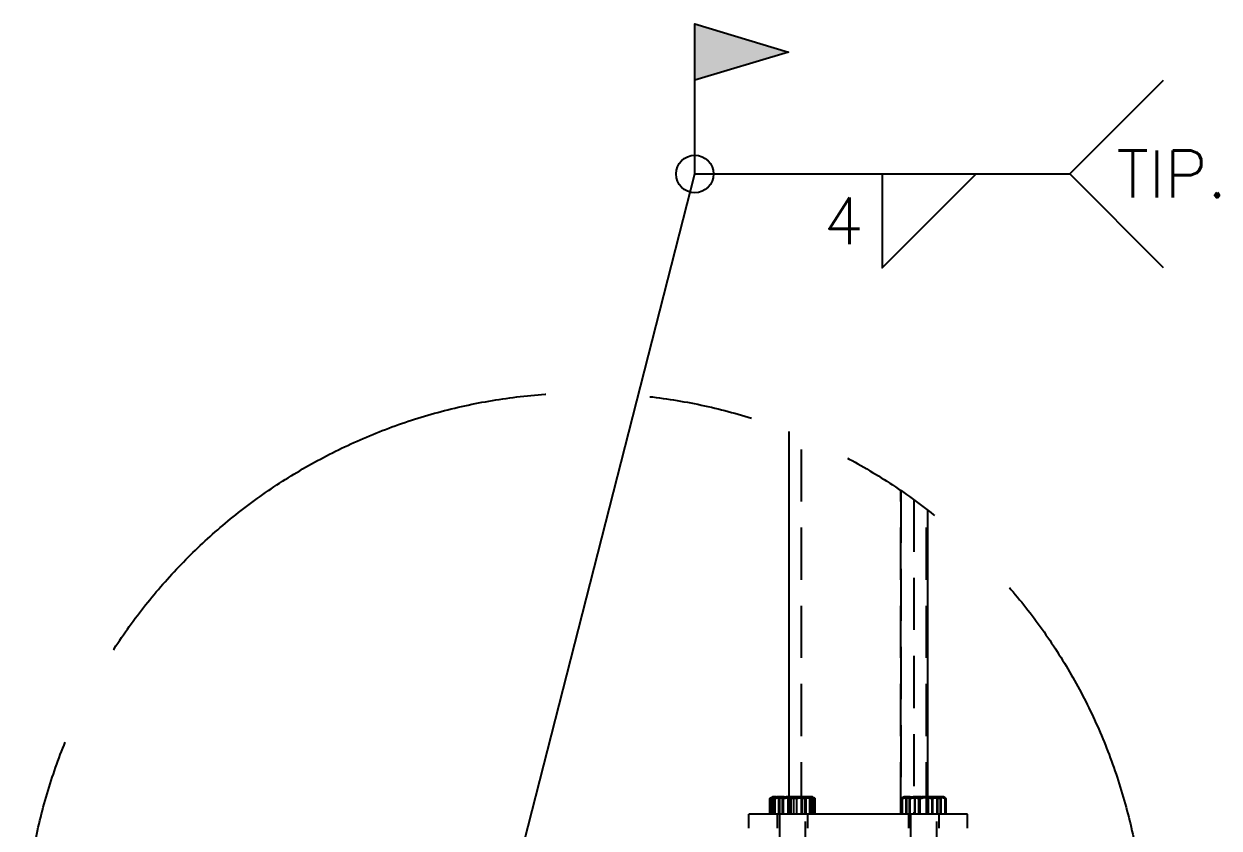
# Model space of a CAD drawing. Header units: metres. Extents: x 0 to 21025, y 0 to 14850.
# Drawn here: x 8204 to 10025, y 4782 to 6007 of the extents above; entities that cross this region are included whole.
import ezdxf
from ezdxf.enums import TextEntityAlignment as Align

# ---------------------------------------------------------------- set-up
doc = ezdxf.new("R2010")
doc.units = ezdxf.units.M
doc.header["$LTSCALE"] = 25
doc.linetypes.add('HIDDEN2', pattern=[4.7625, 3.175, -1.5875])
doc.linetypes.add('PHANTOM', pattern=[63.5, 31.75, -6.35, 6.35, -6.35, 6.35, -6.35])
for name, color, linetype in [('GSB', 7, 'Continuous'), ('MR100', 3, 'Continuous'), ('SDM', 7, 'Continuous'), ('SL4', 4, 'Continuous'), ('SRE', 2, 'PHANTOM'), ('ST1', 7, 'HIDDEN2')]:
    doc.layers.add(name, color=color, linetype=linetype)
doc.styles.add('R100', font='simplex.shx', dxfattribs={"height": 2.5})
doc.styles.add('ROMANS', font='ROMANS.SHX')
doc.dimstyles.new('25___1-25', dxfattribs={"dimscale": 25, "dimtxt": 2.5, "dimasz": 2, "dimexe": 1.5, "dimexo": 1, "dimgap": 0.5, "dimtad": 1, "dimzin": 12, "dimtxsty": 'ROMANS', "dimcen": 0, "dimclrd": 256, "dimclre": 256, "dimclrt": 3, "dimazin": 3, "dimtfac": 1, "dimtmove": 0, "dimatfit": 0, "dimfxl": 1, "dimlwd": -1, "dimlwe": -1, "dimarcsym": 0})

# ---------------------------------------------------------------- blocks, each defined once
blk = doc.blocks.new('TYPICAL (RIGHT)')
blk.add_lwpolyline([(5, -5), (0, 0), (0, 0), (5, 5)])
at = {"layer": 'MR100', "style": 'R100'}
blk.add_attdef('TIP.', text='', height=2.5, dxfattribs=at).set_placement((2.5, 0), align=Align.MIDDLE_LEFT)
blk = doc.blocks.new('SD. FILETE SIMPLES (CONTORNO)  (esq.)')
blk.add_line((0, 0), (20, 0))
blk.add_lwpolyline([(10, 0), (10, -5), (15, 0)])
blk.add_circle((0, 0), 1)
at = {"layer": 'MR100', "style": 'R100'}
blk.add_attdef('FILETE_DE_SOLDA', text='', height=2.5, dxfattribs=at).set_placement((9, -2.5), align=Align.MIDDLE_RIGHT)
blk = doc.blocks.new('BANDEIRA - SOLDA DE CAMPO  (para DIR.)')
blk.add_lwpolyline([(0, 0), (0, 8), (-5, 6.5), (0, 5)])
blk.add_solid([(-5, 6.5), (0, 5), (0, 8)])

msp = doc.modelspace()

# ---------------------------------------------------------------- linework, layer by layer
at = {"layer": 'SL4'}
for p, q in [((9369.092, 5385.907), (9369.092, 4829.246)), ((9580.758, 5266.114), (9580.758, 4829.246)), ((9342.303, 4827.615), (9340.533, 4826.566)), ((9342.252, 4827.703), (9341.549, 4827.297)), ((9344.378, 4828.93), (9342.252, 4827.703)), ((9344.925, 4829.246), (9344.378, 4828.93)), ((9345.462, 4829.246), (9344.925, 4829.246)), ((9345.462, 4829.246), (9365.09, 4829.246)), ((9394.552, 4829.246), (9365.09, 4829.246)), ((9404.925, 4829.246), (9394.552, 4829.246)), ((9405.472, 4828.93), (9404.925, 4829.246)), ((9407.651, 4826.566), (9405.454, 4828.764)), ((9544.925, 4829.246), (9542.258, 4827.706)), ((9547.374, 4829.246), (9544.925, 4829.246)), ((9547.374, 4829.246), (9571.431, 4829.246)), ((9598.982, 4829.246), (9571.431, 4829.246)), ((9604.925, 4829.246), (9598.982, 4829.246)), ((9607.592, 4827.706), (9604.925, 4829.246)), ((9609.33, 4826.566), (9607.535, 4827.422)), ((9340.376, 4802.746), (9340.376, 4826.566)), ((9340.533, 4802.746), (9340.533, 4826.566)), ((9342.198, 4802.746), (9342.198, 4826.566)), ((9348.727, 4802.746), (9348.727, 4826.566)), ((9381.453, 4802.746), (9381.453, 4826.566)), ((9407.651, 4802.746), (9407.651, 4826.566)), ((9540.52, 4802.746), (9540.52, 4826.566)), ((9554.228, 4802.746), (9554.228, 4826.566)), ((9588.634, 4802.746), (9588.634, 4826.566)), ((9609.33, 4802.746), (9609.33, 4826.566)), ((9308.258, 4781.579), (9308.258, 4802.746)), ((9641.592, 4802.746), (9308.258, 4802.746)), ((9641.592, 4781.579), (9641.592, 4802.746))]:
    msp.add_line(p, q, dxfattribs=at)
for points, knots in [([(9340.533, 4826.566), (9341.191, 4826.925), (9341.988, 4827.358), (9342.817, 4827.519), (9342.961, 4827.547)], [0, 0, 0, 0, 0.82646378, 1, 1, 1, 1]), ([(9342.198, 4826.566), (9342.407, 4826.877), (9343.469, 4828.461), (9344.574, 4828.896), (9345.462, 4829.246)], [0, 0, 0, 0, 0.196352702, 1, 1, 1, 1]), ([(9345.462, 4829.246), (9345.706, 4829.219), (9346.81, 4829.098), (9347.887, 4827.675), (9348.727, 4826.566)], [0, 0, 0, 0, 0.22036392, 1, 1, 1, 1]), ([(9348.727, 4826.566), (9351.384, 4827.315), (9356.748, 4828.827), (9362.292, 4829.105), (9365.09, 4829.246)], [0, 0, 0, 0, 0.49545796, 1, 1, 1, 1]), ([(9365.09, 4829.246), (9365.478, 4829.243), (9368.415, 4829.218), (9373.953, 4828.633), (9378.938, 4827.26), (9381.453, 4826.566)], [0, 0, 0, 0, 0.07009003, 0.53078443, 1, 1, 1, 1]), ([(9381.453, 4826.566), (9383.581, 4827.315), (9387.874, 4828.827), (9392.313, 4829.105), (9394.552, 4829.246)], [0, 0, 0, 0, 0.49545796, 1, 1, 1, 1]), ([(9394.552, 4829.246), (9394.863, 4829.243), (9397.214, 4829.218), (9401.647, 4828.633), (9405.638, 4827.26), (9407.651, 4826.566)], [0, 0, 0, 0, 0.07009003, 0.53078443, 1, 1, 1, 1]), ([(9540.52, 4826.566), (9540.958, 4826.877), (9543.189, 4828.461), (9545.509, 4828.896), (9547.374, 4829.246)], [0, 0, 0, 0, 0.1963527, 1, 1, 1, 1]), ([(9547.374, 4829.246), (9547.885, 4829.219), (9550.204, 4829.098), (9552.465, 4827.675), (9554.228, 4826.566)], [0, 0, 0, 0, 0.22036392, 1, 1, 1, 1]), ([(9554.228, 4826.566), (9557.022, 4827.315), (9562.661, 4828.827), (9568.49, 4829.105), (9571.431, 4829.246)], [0, 0, 0, 0, 0.49545796, 1, 1, 1, 1]), ([(9571.431, 4829.246), (9571.839, 4829.243), (9574.927, 4829.218), (9580.749, 4828.633), (9585.989, 4827.26), (9588.634, 4826.566)], [0, 0, 0, 0, 0.070090032, 0.530784434, 1, 1, 1, 1]), ([(9588.634, 4826.566), (9590.314, 4827.315), (9593.706, 4828.827), (9597.213, 4829.105), (9598.982, 4829.246)], [0, 0, 0, 0, 0.49545796, 1, 1, 1, 1]), ([(9598.982, 4829.246), (9599.227, 4829.243), (9601.085, 4829.218), (9604.587, 4828.633), (9607.739, 4827.26), (9609.33, 4826.566)], [0, 0, 0, 0, 0.07009003, 0.53078443, 1, 1, 1, 1])]:
    msp.add_open_spline(points, degree=3, knots=knots, dxfattribs=at)
at = {"layer": 'SRE'}
msp.add_circle((9058.259, 4589.787), 854.648, dxfattribs=at)
at = {"layer": 'ST1'}
for p, q in [((9388.592, 4802.746), (9388.592, 5378.015)), ((9540.092, 5295.663), (9540.092, 4802.746)), ((9540.092, 4802.746), (9540.092, 5295.663)), ((9559.592, 5281.95), (9559.592, 4802.746)), ((9579.092, 4802.746), (9579.092, 5267.398)), ((9342.961, 4827.547), (9350.925, 4829.246)), ((9369.092, 4829.246), (9369.092, 4802.746)), ((9404.864, 4829.246), (9404.925, 4829.246)), ((9407.598, 4827.703), (9405.472, 4828.93)), ((9408.3, 4827.297), (9407.598, 4827.703)), ((9542.675, 4827.731), (9547.056, 4829.246)), ((9580.758, 4829.246), (9580.758, 4802.746)), ((9343.879, 4802.746), (9343.879, 4826.566)), ((9346.093, 4802.746), (9346.093, 4826.566)), ((9354.14, 4802.746), (9354.14, 4826.566)), ((9355.467, 4802.746), (9355.467, 4826.566)), ((9359.834, 4802.746), (9359.834, 4826.566)), ((9361.317, 4802.746), (9361.317, 4826.566)), ((9368.397, 4802.746), (9368.397, 4826.566)), ((9372.711, 4802.746), (9372.711, 4826.566)), ((9377.139, 4802.746), (9377.139, 4826.566)), ((9388.533, 4802.746), (9388.533, 4826.566)), ((9390.016, 4802.746), (9390.016, 4826.566)), ((9394.383, 4802.746), (9394.383, 4826.566)), ((9395.709, 4802.746), (9395.709, 4826.566)), ((9401.123, 4802.746), (9401.123, 4826.566)), ((9403.757, 4802.746), (9403.757, 4826.566)), ((9405.971, 4802.746), (9405.971, 4826.566)), ((9409.317, 4802.746), (9409.317, 4826.566)), ((9409.474, 4802.746), (9409.474, 4826.566)), ((9540.645, 4802.746), (9540.645, 4826.566)), ((9541.93, 4802.746), (9541.93, 4826.566)), ((9542.517, 4802.746), (9542.517, 4826.566)), ((9548.124, 4802.746), (9548.124, 4826.566)), ((9549.29, 4802.746), (9549.29, 4826.566)), ((9553.467, 4802.746), (9553.467, 4826.566)), ((9561.216, 4802.746), (9561.216, 4826.566)), ((9562.102, 4802.746), (9562.102, 4826.566)), ((9567.565, 4802.746), (9567.565, 4826.566)), ((9569.318, 4802.746), (9569.318, 4826.566)), ((9580.532, 4802.746), (9580.532, 4826.566)), ((9582.285, 4802.746), (9582.285, 4826.566)), ((9587.747, 4802.746), (9587.747, 4826.566)), ((9595.622, 4802.746), (9595.622, 4826.566)), ((9596.383, 4802.746), (9596.383, 4826.566)), ((9600.56, 4802.746), (9600.56, 4826.566)), ((9601.726, 4802.746), (9601.726, 4826.566)), ((9607.333, 4802.746), (9607.333, 4826.566)), ((9607.92, 4802.746), (9607.92, 4826.566)), ((9609.205, 4802.746), (9609.205, 4826.566)), ((9351.592, 4802.746), (9351.592, 4781.579)), ((9354.925, 4802.746), (9354.925, 4712.079)), ((9394.925, 4712.079), (9394.925, 4802.746)), ((9398.258, 4781.579), (9398.258, 4802.746)), ((9551.592, 4802.746), (9551.592, 4781.579)), ((9554.925, 4802.746), (9554.925, 4712.079)), ((9594.925, 4712.079), (9594.925, 4802.746)), ((9598.258, 4781.579), (9598.258, 4802.746))]:
    msp.add_line(p, q, dxfattribs=at)
for points, knots in [([(9340.376, 4826.566), (9340.998, 4826.877), (9344.164, 4828.461), (9347.458, 4828.896), (9350.105, 4829.246)], [0, 0, 0, 0, 0.196352702, 1, 1, 1, 1]), ([(9347.921, 4829.246), (9347.742, 4829.243), (9346.388, 4829.218), (9343.834, 4828.633), (9341.536, 4827.26), (9340.376, 4826.566)], [0, 0, 0, 0, 0.07009003, 0.53078443, 1, 1, 1, 1]), ([(9355.297, 4829.246), (9354.987, 4829.243), (9352.636, 4829.218), (9348.202, 4828.633), (9344.212, 4827.26), (9342.198, 4826.566)], [0, 0, 0, 0, 0.07009003, 0.53078443, 1, 1, 1, 1]), ([(9347.336, 4829.246), (9347.175, 4829.242), (9345.954, 4829.216), (9344.252, 4828.857), (9342.763, 4827.908), (9342.303, 4827.615)], [0, 0, 0, 0, 0.09513604, 0.7204552, 1, 1, 1, 1]), ([(9343.879, 4826.566), (9344.059, 4827.315), (9344.422, 4828.827), (9344.797, 4829.105), (9344.986, 4829.246)], [0, 0, 0, 0, 0.49545796, 1, 1, 1, 1]), ([(9358.295, 4829.246), (9357.953, 4829.243), (9355.366, 4829.218), (9350.487, 4828.633), (9346.095, 4827.26), (9343.879, 4826.566)], [0, 0, 0, 0, 0.07009003, 0.53078443, 1, 1, 1, 1]), ([(9344.986, 4829.246), (9345.012, 4829.243), (9345.211, 4829.218), (9345.586, 4828.633), (9345.923, 4827.26), (9346.093, 4826.566)], [0, 0, 0, 0, 0.07009003, 0.53078443, 1, 1, 1, 1]), ([(9346.093, 4826.566), (9347.085, 4826.877), (9352.138, 4828.461), (9357.393, 4828.896), (9361.616, 4829.246)], [0, 0, 0, 0, 0.1963527, 1, 1, 1, 1]), ([(9354.14, 4826.566), (9353.035, 4827.315), (9350.805, 4828.827), (9348.5, 4829.105), (9347.336, 4829.246)], [0, 0, 0, 0, 0.49545796, 1, 1, 1, 1]), ([(9355.467, 4826.566), (9354.241, 4827.315), (9351.768, 4828.827), (9349.211, 4829.105), (9347.921, 4829.246)], [0, 0, 0, 0, 0.49545796, 1, 1, 1, 1]), ([(9350.105, 4829.246), (9350.83, 4829.219), (9354.122, 4829.098), (9357.332, 4827.675), (9359.834, 4826.566)], [0, 0, 0, 0, 0.22036392, 1, 1, 1, 1]), ([(9350.925, 4829.246), (9351.7, 4829.219), (9355.216, 4829.098), (9358.644, 4827.675), (9361.317, 4826.566)], [0, 0, 0, 0, 0.22036392, 1, 1, 1, 1]), ([(9371.336, 4829.246), (9370.929, 4829.243), (9367.842, 4829.218), (9362.022, 4828.633), (9356.784, 4827.26), (9354.14, 4826.566)], [0, 0, 0, 0, 0.07009003, 0.53078443, 1, 1, 1, 1]), ([(9368.397, 4826.566), (9366.269, 4827.315), (9361.976, 4828.827), (9357.537, 4829.105), (9355.297, 4829.246)], [0, 0, 0, 0, 0.49545796, 1, 1, 1, 1]), ([(9372.741, 4829.246), (9372.332, 4829.243), (9369.231, 4829.218), (9363.384, 4828.633), (9358.122, 4827.26), (9355.467, 4826.566)], [0, 0, 0, 0, 0.07009003, 0.53078443, 1, 1, 1, 1]), ([(9372.711, 4826.566), (9370.37, 4827.315), (9365.644, 4828.827), (9360.76, 4829.105), (9358.295, 4829.246)], [0, 0, 0, 0, 0.49545796, 1, 1, 1, 1]), ([(9359.834, 4826.566), (9362.64, 4827.315), (9368.302, 4828.827), (9374.155, 4829.105), (9377.109, 4829.246)], [0, 0, 0, 0, 0.49545796, 1, 1, 1, 1]), ([(9361.317, 4826.566), (9364.11, 4827.315), (9369.747, 4828.827), (9375.573, 4829.105), (9378.513, 4829.246)], [0, 0, 0, 0, 0.49545796, 1, 1, 1, 1]), ([(9361.616, 4829.246), (9362.773, 4829.219), (9368.025, 4829.098), (9373.146, 4827.675), (9377.139, 4826.566)], [0, 0, 0, 0, 0.22036392, 1, 1, 1, 1]), ([(9384.76, 4829.246), (9384.372, 4829.243), (9381.435, 4829.218), (9375.897, 4828.633), (9370.912, 4827.26), (9368.397, 4826.566)], [0, 0, 0, 0, 0.07009003, 0.53078443, 1, 1, 1, 1]), ([(9388.533, 4826.566), (9385.74, 4827.315), (9380.103, 4828.827), (9374.276, 4829.105), (9371.336, 4829.246)], [0, 0, 0, 0, 0.49545796, 1, 1, 1, 1]), ([(9388.234, 4829.246), (9384.011, 4828.896), (9378.756, 4828.461), (9373.703, 4826.877), (9372.711, 4826.566)], [0, 0, 0, 0, 0.8036473, 1, 1, 1, 1]), ([(9390.016, 4826.566), (9387.21, 4827.315), (9381.548, 4828.827), (9375.694, 4829.105), (9372.741, 4829.246)], [0, 0, 0, 0, 0.495457963, 1, 1, 1, 1]), ([(9377.109, 4829.246), (9377.518, 4829.243), (9380.619, 4829.218), (9386.465, 4828.633), (9391.728, 4827.26), (9394.383, 4826.566)], [0, 0, 0, 0, 0.07009003, 0.53078443, 1, 1, 1, 1]), ([(9377.139, 4826.566), (9379.48, 4827.315), (9384.205, 4828.827), (9389.09, 4829.105), (9391.555, 4829.246)], [0, 0, 0, 0, 0.49545796, 1, 1, 1, 1]), ([(9378.513, 4829.246), (9378.921, 4829.243), (9382.008, 4829.218), (9387.828, 4828.633), (9393.066, 4827.26), (9395.709, 4826.566)], [0, 0, 0, 0, 0.07009003, 0.53078443, 1, 1, 1, 1]), ([(9401.123, 4826.566), (9398.466, 4827.315), (9393.102, 4828.827), (9387.557, 4829.105), (9384.76, 4829.246)], [0, 0, 0, 0, 0.49545796, 1, 1, 1, 1]), ([(9403.757, 4826.566), (9399.764, 4827.675), (9394.643, 4829.098), (9389.391, 4829.219), (9388.234, 4829.246)], [0, 0, 0, 0, 0.77963608, 1, 1, 1, 1]), ([(9398.925, 4829.246), (9396.098, 4828.896), (9392.579, 4828.461), (9389.197, 4826.877), (9388.533, 4826.566)], [0, 0, 0, 0, 0.8036473, 1, 1, 1, 1]), ([(9399.745, 4829.246), (9397.098, 4828.896), (9393.804, 4828.461), (9390.637, 4826.877), (9390.016, 4826.566)], [0, 0, 0, 0, 0.8036473, 1, 1, 1, 1]), ([(9391.555, 4829.246), (9391.896, 4829.243), (9394.484, 4829.218), (9399.363, 4828.633), (9403.755, 4827.26), (9405.971, 4826.566)], [0, 0, 0, 0, 0.07009003, 0.53078443, 1, 1, 1, 1]), ([(9394.383, 4826.566), (9395.609, 4827.315), (9398.082, 4828.827), (9400.639, 4829.105), (9401.929, 4829.246)], [0, 0, 0, 0, 0.49545796, 1, 1, 1, 1]), ([(9395.709, 4826.566), (9396.814, 4827.315), (9399.045, 4828.827), (9401.35, 4829.105), (9402.513, 4829.246)], [0, 0, 0, 0, 0.49545796, 1, 1, 1, 1]), ([(9409.317, 4826.566), (9406.644, 4827.675), (9403.216, 4829.098), (9399.7, 4829.219), (9398.925, 4829.246)], [0, 0, 0, 0, 0.77963608, 1, 1, 1, 1]), ([(9409.474, 4826.566), (9406.972, 4827.675), (9403.762, 4829.098), (9400.47, 4829.219), (9399.745, 4829.246)], [0, 0, 0, 0, 0.77963608, 1, 1, 1, 1]), ([(9404.387, 4829.246), (9403.499, 4828.896), (9402.394, 4828.461), (9401.332, 4826.877), (9401.123, 4826.566)], [0, 0, 0, 0, 0.8036473, 1, 1, 1, 1]), ([(9401.929, 4829.246), (9402.107, 4829.243), (9403.462, 4829.218), (9406.016, 4828.633), (9408.314, 4827.26), (9409.474, 4826.566)], [0, 0, 0, 0, 0.07009003, 0.53078443, 1, 1, 1, 1]), ([(9402.513, 4829.246), (9402.675, 4829.243), (9403.896, 4829.218), (9406.199, 4828.633), (9408.271, 4827.26), (9409.317, 4826.566)], [0, 0, 0, 0, 0.070090032, 0.530784434, 1, 1, 1, 1]), ([(9404.864, 4829.246), (9404.837, 4829.243), (9404.639, 4829.218), (9404.264, 4828.633), (9403.927, 4827.26), (9403.757, 4826.566)], [0, 0, 0, 0, 0.07009003, 0.53078443, 1, 1, 1, 1]), ([(9405.454, 4828.764), (9405.342, 4828.891), (9404.991, 4829.288), (9404.632, 4829.263), (9404.387, 4829.246)], [0, 0, 0, 0, 0.32071057, 1, 1, 1, 1]), ([(9405.971, 4826.566), (9405.791, 4827.315), (9405.428, 4828.827), (9405.053, 4829.105), (9404.864, 4829.246)], [0, 0, 0, 0, 0.49545796, 1, 1, 1, 1]), ([(9550.868, 4829.246), (9550.623, 4829.243), (9548.765, 4829.218), (9545.263, 4828.633), (9542.11, 4827.26), (9540.52, 4826.566)], [0, 0, 0, 0, 0.07009003, 0.53078443, 1, 1, 1, 1]), ([(9551.373, 4829.246), (9551.119, 4829.243), (9549.193, 4829.218), (9545.562, 4828.633), (9542.294, 4827.26), (9540.645, 4826.566)], [0, 0, 0, 0, 0.07009003, 0.53078443, 1, 1, 1, 1]), ([(9541.93, 4826.566), (9542.749, 4826.877), (9546.921, 4828.461), (9551.26, 4828.896), (9554.747, 4829.246)], [0, 0, 0, 0, 0.1963527, 1, 1, 1, 1]), ([(9542.517, 4826.566), (9543.373, 4826.877), (9547.735, 4828.461), (9552.272, 4828.896), (9555.917, 4829.246)], [0, 0, 0, 0, 0.1963527, 1, 1, 1, 1]), ([(9548.124, 4826.566), (9547.669, 4827.315), (9546.75, 4828.827), (9545.8, 4829.105), (9545.32, 4829.246)], [0, 0, 0, 0, 0.495457963, 1, 1, 1, 1]), ([(9549.29, 4826.566), (9548.692, 4827.315), (9547.486, 4828.827), (9546.239, 4829.105), (9545.61, 4829.246)], [0, 0, 0, 0, 0.49545796, 1, 1, 1, 1]), ([(9547.056, 4829.246), (9547.534, 4829.219), (9549.703, 4829.098), (9551.818, 4827.675), (9553.467, 4826.566)], [0, 0, 0, 0, 0.22036392, 1, 1, 1, 1]), ([(9564.328, 4829.246), (9563.944, 4829.243), (9561.035, 4829.218), (9555.551, 4828.633), (9550.615, 4827.26), (9548.124, 4826.566)], [0, 0, 0, 0, 0.07009003, 0.53078443, 1, 1, 1, 1]), ([(9565.788, 4829.246), (9565.397, 4829.243), (9562.435, 4829.218), (9556.852, 4828.633), (9551.826, 4827.26), (9549.29, 4826.566)], [0, 0, 0, 0, 0.07009003, 0.53078443, 1, 1, 1, 1]), ([(9561.216, 4826.566), (9559.536, 4827.315), (9556.144, 4828.827), (9552.637, 4829.105), (9550.868, 4829.246)], [0, 0, 0, 0, 0.49545796, 1, 1, 1, 1]), ([(9562.102, 4826.566), (9560.36, 4827.315), (9556.843, 4828.827), (9553.208, 4829.105), (9551.373, 4829.246)], [0, 0, 0, 0, 0.49545796, 1, 1, 1, 1]), ([(9553.467, 4826.566), (9556.251, 4827.315), (9561.869, 4828.827), (9567.677, 4829.105), (9570.607, 4829.246)], [0, 0, 0, 0, 0.49545796, 1, 1, 1, 1]), ([(9554.747, 4829.246), (9555.703, 4829.219), (9560.039, 4829.098), (9564.268, 4827.675), (9567.565, 4826.566)], [0, 0, 0, 0, 0.220363923, 1, 1, 1, 1]), ([(9555.917, 4829.246), (9556.917, 4829.219), (9561.45, 4829.098), (9565.871, 4827.675), (9569.318, 4826.566)], [0, 0, 0, 0, 0.22036392, 1, 1, 1, 1]), ([(9578.419, 4829.246), (9578.011, 4829.243), (9574.923, 4829.218), (9569.101, 4828.633), (9563.861, 4827.26), (9561.216, 4826.566)], [0, 0, 0, 0, 0.070090032, 0.530784434, 1, 1, 1, 1]), ([(9579.242, 4829.246), (9578.836, 4829.243), (9575.76, 4829.218), (9569.959, 4828.633), (9564.737, 4827.26), (9562.102, 4826.566)], [0, 0, 0, 0, 0.070090032, 0.530784434, 1, 1, 1, 1]), ([(9580.532, 4826.566), (9577.9, 4827.315), (9572.589, 4828.827), (9567.098, 4829.105), (9564.328, 4829.246)], [0, 0, 0, 0, 0.49545796, 1, 1, 1, 1]), ([(9582.285, 4826.566), (9579.606, 4827.315), (9574.198, 4828.827), (9568.608, 4829.105), (9565.788, 4829.246)], [0, 0, 0, 0, 0.49545796, 1, 1, 1, 1]), ([(9567.565, 4826.566), (9570.244, 4827.315), (9575.651, 4828.827), (9581.242, 4829.105), (9584.062, 4829.246)], [0, 0, 0, 0, 0.49545796, 1, 1, 1, 1]), ([(9569.318, 4826.566), (9571.95, 4827.315), (9577.261, 4828.827), (9582.752, 4829.105), (9585.522, 4829.246)], [0, 0, 0, 0, 0.495457963, 1, 1, 1, 1]), ([(9570.607, 4829.246), (9571.014, 4829.243), (9574.09, 4829.218), (9579.891, 4828.633), (9585.113, 4827.26), (9587.747, 4826.566)], [0, 0, 0, 0, 0.070090032, 0.530784434, 1, 1, 1, 1]), ([(9595.622, 4826.566), (9592.828, 4827.315), (9587.189, 4828.827), (9581.36, 4829.105), (9578.419, 4829.246)], [0, 0, 0, 0, 0.49545796, 1, 1, 1, 1]), ([(9596.383, 4826.566), (9593.599, 4827.315), (9587.981, 4828.827), (9582.173, 4829.105), (9579.242, 4829.246)], [0, 0, 0, 0, 0.495457963, 1, 1, 1, 1]), ([(9593.932, 4829.246), (9590.287, 4828.896), (9585.75, 4828.461), (9581.388, 4826.877), (9580.532, 4826.566)], [0, 0, 0, 0, 0.8036473, 1, 1, 1, 1]), ([(9595.103, 4829.246), (9591.616, 4828.896), (9587.277, 4828.461), (9583.104, 4826.877), (9582.285, 4826.566)], [0, 0, 0, 0, 0.8036473, 1, 1, 1, 1]), ([(9584.062, 4829.246), (9584.453, 4829.243), (9587.414, 4829.218), (9592.998, 4828.633), (9598.024, 4827.26), (9600.56, 4826.566)], [0, 0, 0, 0, 0.07009003, 0.53078443, 1, 1, 1, 1]), ([(9585.522, 4829.246), (9585.906, 4829.243), (9588.815, 4829.218), (9594.299, 4828.633), (9599.235, 4827.26), (9601.726, 4826.566)], [0, 0, 0, 0, 0.07009003, 0.53078443, 1, 1, 1, 1]), ([(9587.747, 4826.566), (9589.49, 4827.315), (9593.007, 4828.827), (9596.642, 4829.105), (9598.476, 4829.246)], [0, 0, 0, 0, 0.49545796, 1, 1, 1, 1]), ([(9607.333, 4826.566), (9603.886, 4827.675), (9599.465, 4829.098), (9594.931, 4829.219), (9593.932, 4829.246)], [0, 0, 0, 0, 0.77963608, 1, 1, 1, 1]), ([(9607.92, 4826.566), (9604.623, 4827.675), (9600.395, 4829.098), (9596.058, 4829.219), (9595.103, 4829.246)], [0, 0, 0, 0, 0.77963608, 1, 1, 1, 1]), ([(9602.476, 4829.246), (9600.611, 4828.896), (9598.291, 4828.461), (9596.06, 4826.877), (9595.622, 4826.566)], [0, 0, 0, 0, 0.8036473, 1, 1, 1, 1]), ([(9602.794, 4829.246), (9601.05, 4828.896), (9598.879, 4828.461), (9596.792, 4826.877), (9596.383, 4826.566)], [0, 0, 0, 0, 0.8036473, 1, 1, 1, 1]), ([(9598.476, 4829.246), (9598.731, 4829.243), (9600.657, 4829.218), (9604.288, 4828.633), (9607.556, 4827.26), (9609.205, 4826.566)], [0, 0, 0, 0, 0.07009003, 0.53078443, 1, 1, 1, 1]), ([(9600.56, 4826.566), (9601.157, 4827.315), (9602.364, 4828.827), (9603.611, 4829.105), (9604.24, 4829.246)], [0, 0, 0, 0, 0.49545796, 1, 1, 1, 1]), ([(9601.726, 4826.566), (9602.181, 4827.315), (9603.1, 4828.827), (9604.05, 4829.105), (9604.529, 4829.246)], [0, 0, 0, 0, 0.49545796, 1, 1, 1, 1]), ([(9607.535, 4827.422), (9606.366, 4828.139), (9604.698, 4829.163), (9602.987, 4829.227), (9602.476, 4829.246)], [0, 0, 0, 0, 0.70103483, 1, 1, 1, 1]), ([(9607.168, 4827.604), (9606.193, 4828.239), (9604.751, 4829.177), (9603.272, 4829.229), (9602.794, 4829.246)], [0, 0, 0, 0, 0.67642203, 1, 1, 1, 1])]:
    msp.add_open_spline(points, degree=3, knots=knots, dxfattribs=at)

# ---------------------------------------------------------------- block references
at = {"layer": 'GSB', "xscale": -28.57142857142857, "yscale": 28.57142857142857, "zscale": 28.57142857142857}
msp.add_blockref('BANDEIRA - SOLDA DE CAMPO  (para DIR.)', (9226.046, 5777.955), dxfattribs=at)
at = {"layer": 'GSB', "xscale": 28.57142857142857, "yscale": 28.57142857142857, "zscale": 28.57142857142857}
for name, p, values in [('TYPICAL (RIGHT)', (9797.474, 5777.955), {'TIP.': 'TIP.'}), ('SD. FILETE SIMPLES (CONTORNO)  (esq.)', (9226.046, 5777.955), {'FILETE_DE_SOLDA': '4'})]:
    msp.add_blockref(name, p, dxfattribs=at).add_auto_attribs(values)

# ---------------------------------------------------------------- leaders
at = {"layer": 'SDM'}
msp.add_leader([(8685.458, 4603.511), (8891.827, 4471.876), (9226.046, 5777.955)], dimstyle='25___1-25', override={"dimgap": 0.5, "dimtad": 0}, dxfattribs=at)

doc.saveas('drawing.dxf')
